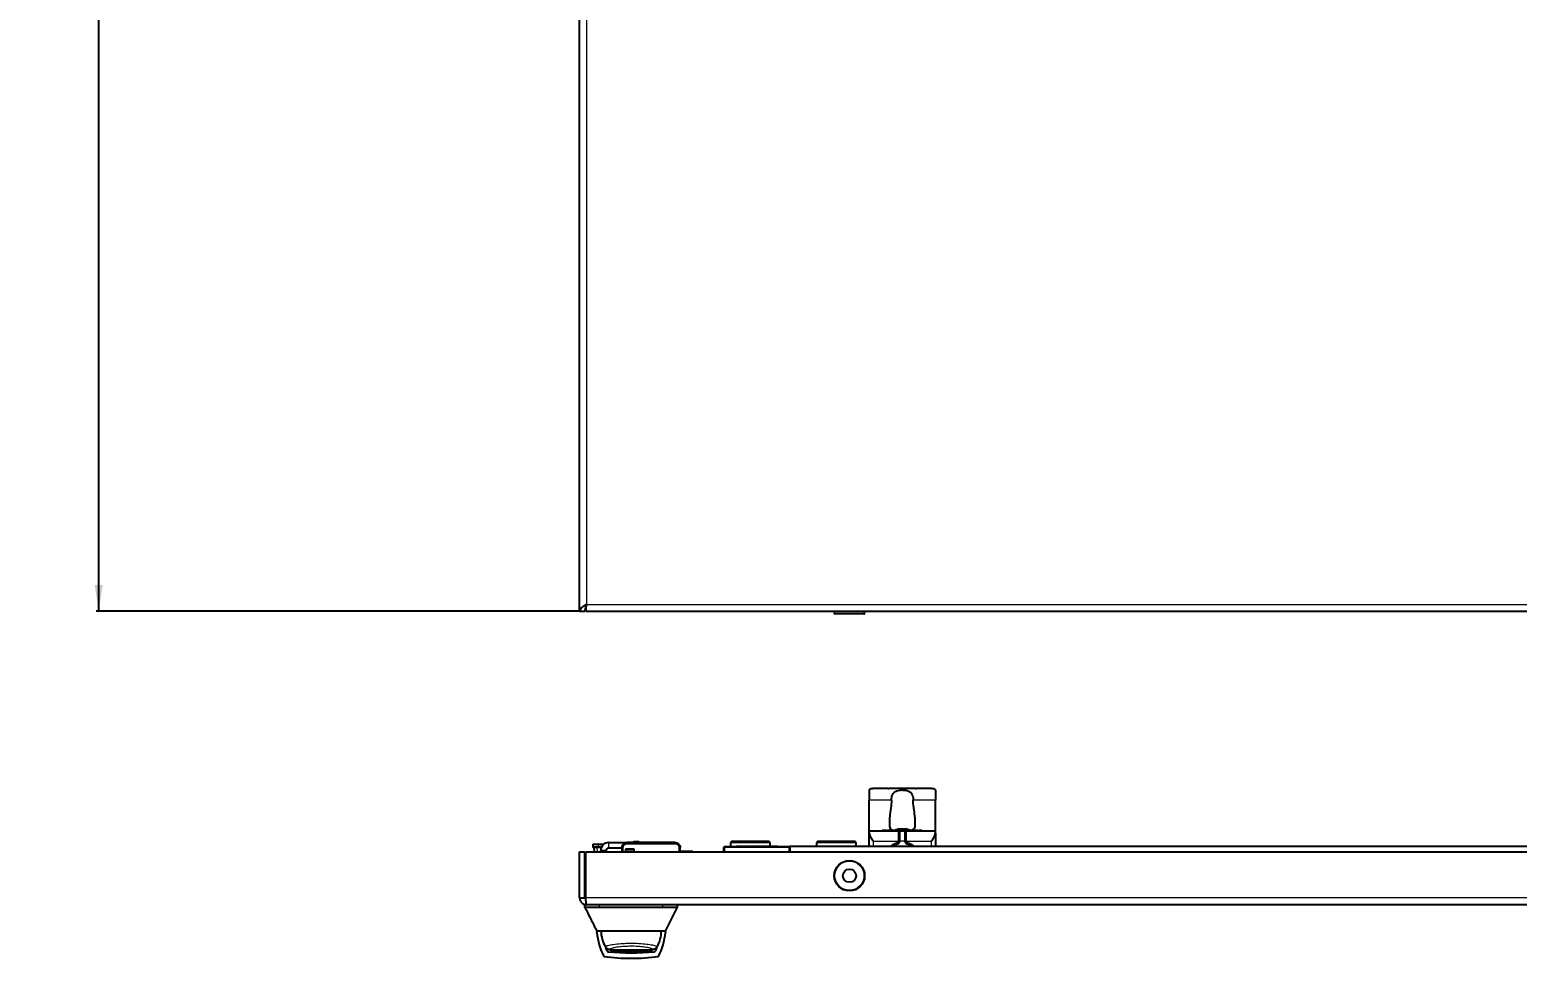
# Model space of a CAD drawing. Header units: millimetres. Extents: x -587 to 1614, y -262 to 1017.
# Drawn here: x -587 to -25, y -262 to 89 of the extents above; entities that cross this region are included whole.
import ezdxf

# ---------------------------------------------------------------- set-up
doc = ezdxf.new("R2010")
doc.units = ezdxf.units.MM
doc.layers.add('FORMAT', color=7, linetype='Continuous')
doc.styles.add('SLDTEXTSTYLE0', font='TXT', dxfattribs={"width": 0.75})
doc.dimstyles.new('SLDDIMSTYLE0', dxfattribs={"dimtxt": 20, "dimasz": 10, "dimexe": 0, "dimexo": 0.0625, "dimgap": 5, "dimtad": 2, "dimdec": 1, "dimrnd": 1e-09, "dimzin": 12, "dimdsep": 46, "dimtxsty": 'SLDTEXTSTYLE0', "dimsah": 1, "dimcen": 0.09, "dimadec": 0, "dimazin": 3, "dimtfac": 1, "dimtofl": 0, "dimtmove": 0, "dimatfit": 3, "dimfxl": 0, "dimfrac": 2, "dimtolj": 1, "dimtzin": 12, "dimarcsym": 0})

# ---------------------------------------------------------------- blocks, each defined once
blk = doc.blocks.new('_D_1')
at = {"layer": 'FORMAT'}
for p, q in [((-379.35, 824.14), (-562.14, 824.14)), ((-561.14, -130.86), (-561.14, 824.14)), ((-379.35, -130.86), (-562.14, -130.86))]:
    blk.add_line(p, q, dxfattribs=at)
for points in [[(-561.14, 824.14), (-562.68, 814.14), (-559.61, 814.14)], [(-561.14, -130.86), (-559.61, -120.86), (-562.68, -120.86)]]:
    blk.add_solid(points, dxfattribs=at)
at = {"layer": 'FORMAT', "insert": (-586.93, 324.47), "char_height": 20, "attachment_point": 1, "rotation": 90, "style": 'SLDTEXTSTYLE0'}
blk.add_mtext('955', dxfattribs=at)

msp = doc.modelspace()

# ---------------------------------------------------------------- linework, layer by layer
at = {"color": 7, "linetype": 'Continuous', "lineweight": 25}
for p, q in [((-379.34, -130.86), (-379.34, 824.14)), ((-377.04, -130.86), (-377.04, -128.86)), ((-379.34, -130.86), (-377.34, -130.86)), ((-377.04, -130.86), (412.36, -130.86)), ((-283.09, -130.86), (-283.09, -131.61)), ((-274.33, -131.86), (-282.84, -131.86)), ((-271.84, -131.86), (-274.33, -131.86)), ((-271.59, -131.61), (-271.59, -130.86)), ((-269.84, -198.47), (-269.84, -202.3)), ((-269.84, -213.8), (-269.84, -202.3)), ((-262.82, -197.9), (-268.34, -197.9)), ((-261.93, -197.85), (-262.45, -197.86)), ((-252.74, -197.8), (-261.93, -197.8)), ((-252.22, -197.86), (-252.74, -197.85)), ((-246.34, -197.9), (-251.86, -197.9)), ((-244.84, -198.47), (-244.84, -202.3)), ((-244.84, -213.8), (-244.84, -202.3)), ((-262.19, -209.59), (-262.19, -212.17)), ((-258.41, -213.48), (-258.43, -213.24)), ((-258.36, -213.48), (-258.4, -213.17)), ((-258.38, -213.33), (-258.38, -213.24)), ((-257.56, -213.21), (-257.56, -213.17)), ((-256.29, -213.25), (-256.28, -213.17)), ((-255.92, -213.37), (-255.92, -213.24)), ((-252.49, -212.17), (-252.49, -209.59)), ((-374.34, -218.9), (-372.34, -218.9)), ((-374.34, -218.9), (-374.34, -219.8)), ((-372.34, -218.9), (-370.14, -218.9)), ((-368.34, -218.3), (-361.84, -218.3)), ((-343.34, -218.2), (-361.34, -218.2)), ((-321.84, -217.8), (-322.34, -218.3)), ((-322.34, -218.3), (-322.34, -219.8)), ((-307.34, -218.3), (-322.34, -218.3)), ((-321.84, -217.8), (-307.84, -217.8)), ((-307.34, -218.3), (-307.84, -217.8)), ((-307.34, -219.6), (-307.34, -218.3)), ((-289.34, -217.8), (-289.84, -218.3)), ((-289.84, -218.3), (-289.84, -219.8)), ((-274.84, -218.3), (-289.84, -218.3)), ((-289.34, -217.8), (-275.34, -217.8)), ((-274.84, -218.3), (-275.34, -217.8)), ((-274.84, -219.8), (-274.84, -218.3)), ((-269.84, -214.68), (-269.84, -213.8)), ((-269.84, -213.8), (-256.34, -213.8)), ((-269.84, -219.8), (-269.84, -214.68)), ((-264.96, -213.7), (-264.96, -213.8)), ((-264.82, -213.7), (-264.82, -213.8)), ((-264.7, -213.7), (-264.7, -213.8)), ((-263.89, -213.7), (-264.7, -213.7)), ((-263.89, -213.7), (-263.89, -213.8)), ((-263.74, -213.7), (-263.74, -213.8)), ((-263.62, -213.7), (-263.62, -213.8)), ((-263.28, -213.7), (-263.28, -213.8)), ((-263.1, -213.7), (-263.1, -213.8)), ((-262.56, -213.7), (-262.56, -213.8)), ((-262.09, -213.7), (-262.09, -213.8)), ((-261.92, -213.7), (-261.92, -213.8)), ((-261.46, -213.7), (-261.46, -213.8)), ((-261.32, -213.7), (-261.32, -213.8)), ((-261.2, -213.7), (-261.2, -213.8)), ((-260.88, -213.7), (-260.88, -213.8)), ((-259.61, -213.7), (-260.72, -213.7)), ((-259.61, -213.7), (-259.61, -213.8)), ((-259.47, -213.7), (-259.47, -213.8)), ((-259.28, -213.7), (-259.28, -213.8)), ((-259.27, -213.7), (-259.27, -213.8)), ((-258.67, -213.7), (-259.27, -213.7)), ((-258.67, -213.7), (-258.67, -213.8)), ((-257.78, -213.7), (-258.35, -213.7)), ((-258.34, -217.8), (-258.34, -213.8)), ((-258.34, -213.8), (-256.34, -213.8)), ((-258.34, -217.8), (-258.34, -217.83)), ((-257.78, -213.7), (-257.78, -213.8)), ((-257.77, -213.7), (-257.77, -213.8)), ((-257.77, -213.7), (-257.59, -213.7)), ((-257.59, -213.7), (-257.59, -213.7)), ((-257.59, -213.7), (-257.59, -213.8)), ((-257.57, -213.7), (-257.57, -213.8)), ((-257.42, -213.7), (-257.42, -213.8)), ((-256.62, -213.7), (-257.42, -213.7)), ((-256.62, -213.7), (-256.62, -213.8)), ((-256.48, -213.7), (-256.48, -213.8)), ((-256.36, -213.73), (-256.07, -213.73)), ((-256.35, -213.7), (-256.35, -213.8)), ((-256.34, -213.8), (-256.34, -217.8)), ((-256.34, -217.83), (-256.34, -217.8)), ((-255.92, -213.7), (-255.92, -213.8)), ((-255.84, -213.8), (-244.84, -213.8)), ((-255.8, -213.7), (-255.8, -213.8)), ((-255.43, -213.7), (-255.43, -213.8)), ((-255.18, -213.7), (-255.18, -213.8)), ((-255.06, -213.7), (-255.06, -213.8)), ((-254.92, -213.7), (-254.92, -213.8)), ((-254.8, -213.7), (-254.8, -213.8)), ((-254.37, -213.7), (-254.37, -213.8)), ((-254.34, -213.7), (-254.37, -213.7)), ((-254.33, -213.7), (-254.33, -213.8)), ((-254.3, -213.7), (-254.3, -213.8)), ((-254.13, -213.7), (-254.13, -213.8)), ((-253.78, -213.7), (-253.78, -213.8)), ((-253.29, -213.7), (-253.29, -213.8)), ((-253.09, -213.7), (-253.09, -213.8)), ((-252.75, -213.7), (-252.75, -213.8)), ((-252.6, -213.7), (-252.6, -213.8)), ((-251.54, -213.7), (-252.6, -213.7)), ((-251.54, -213.7), (-251.54, -213.8)), ((-251.22, -213.7), (-251.22, -213.8)), ((-251.06, -213.7), (-251.06, -213.8)), ((-250.69, -213.7), (-250.69, -213.8)), ((-249.93, -213.7), (-250.69, -213.7)), ((-249.93, -213.7), (-249.93, -213.8)), ((-244.84, -214.68), (-244.84, -213.8)), ((-244.84, -214.68), (-244.84, -219.8)), ((-379.34, -239.2), (-379.34, -221.8)), ((-379.34, -221.8), (-377.34, -221.8)), ((-377.34, -239.2), (-377.34, -221.8)), ((-377.04, -221.8), (412.36, -221.8)), ((-377.04, -239.2), (-377.04, -221.8)), ((-372.34, -220.2), (-373.94, -220.2)), ((-373.74, -221.8), (-373.84, -220.2)), ((-371.13, -220.2), (-372.34, -220.2)), ((-371.34, -221.8), (-371.34, -221.3)), ((-369.34, -221.8), (-369.34, -221.3)), ((-368.34, -220.3), (-363.34, -220.3)), ((-363.34, -220.2), (-363.34, -221.7)), ((-358.74, -220.75), (-361.94, -220.75)), ((-361.94, -220.75), (-361.94, -221.7)), ((-361.94, -221.5), (-358.74, -221.5)), ((-358.74, -221.7), (-358.74, -220.75)), ((-341.34, -221.8), (-341.34, -220.2)), ((-336.94, -221.6), (-341.34, -221.6)), ((-324.84, -221.8), (-324.84, -220.1)), ((-324.54, -219.8), (-300.14, -219.8)), ((-319.98, -219.6), (-319.98, -219.8)), ((-316.17, -219.6), (-316.17, -219.8)), ((-316.17, -219.6), (-315.37, -219.6)), ((-315.37, -219.6), (-315.37, -219.8)), ((-315.37, -219.6), (-313.49, -219.6)), ((-314.04, -219.6), (-314.04, -219.57)), ((-313.49, -219.6), (-313.49, -219.8)), ((-313.49, -219.6), (-312.45, -219.6)), ((-312.45, -219.6), (-312.45, -219.8)), ((-312.45, -219.6), (-311.04, -219.6)), ((-310.88, -219.57), (-310.88, -219.8)), ((-310.79, -219.6), (-310.79, -219.8)), ((-310.79, -219.6), (-309.44, -219.6)), ((-309.44, -219.6), (-309.44, -219.8)), ((-309.44, -219.6), (-307.44, -219.6)), ((-307.44, -219.6), (-307.44, -219.8)), ((-307.44, -219.6), (-304.48, -219.6)), ((-304.48, -219.6), (-304.48, -219.8)), ((335.16, -219.8), (-299.84, -219.8)), ((-299.84, -219.8), (-299.84, -220.1)), ((-299.84, -220.1), (-299.84, -220.75)), ((-299.84, -220.75), (-299.84, -221.8)), ((-379.34, -239.2), (-377.34, -239.2)), ((-377.34, -242.8), (-377.34, -241.8)), ((-376.74, -241.8), (-377.34, -241.8)), ((412.06, -241.8), (-376.74, -241.8)), ((-342.34, -242.8), (-342.34, -241.8)), ((-347.84, -242.8), (-371.84, -242.8)), ((-346.84, -251.8), (-342.31, -242.75)), ((-370.43, -251.8), (-372.84, -251.8)), ((-372.8, -251.8), (-372.8, -252.01)), ((-349.24, -251.8), (-370.43, -251.8)), ((-346.84, -251.8), (-349.24, -251.8)), ((-346.88, -252.01), (-346.88, -251.8)), ((-365.67, -258.78), (-365.52, -258.79)), ((-365.67, -258.79), (-354.07, -258.79))]:
    msp.add_line(p, q, dxfattribs=at)
at = {"color": 8, "linetype": 'Continuous', "lineweight": 18}
for p, q in [((-376.74, 269.17), (-376.74, -128.26)), ((-376.74, -128.26), (412.06, -128.26)), ((-283.09, -131.61), (-274.19, -131.61)), ((-274.19, -131.61), (-271.59, -131.61)), ((-261.43, -202.3), (-269.84, -202.3)), ((-244.84, -202.3), (-253.24, -202.3)), ((-372.34, -218.9), (-372.34, -219.8)), ((-368.34, -220.3), (-368.34, -218.3)), ((-361.34, -218.7), (-343.34, -218.7)), ((-268.34, -217.8), (-268.34, -219.8)), ((-268.34, -217.8), (-258.84, -217.8)), ((-260.72, -213.7), (-260.72, -213.8)), ((-259.2, -218.31), (-259.06, -218.79)), ((-258.84, -217.8), (-258.84, -213.8)), ((-258.84, -217.83), (-258.84, -217.8)), ((-258.84, -217.8), (-258.34, -217.8)), ((-258.84, -217.83), (-258.34, -217.83)), ((-256.34, -217.8), (-258.34, -217.8)), ((-256.34, -217.8), (-255.84, -217.8)), ((-256.34, -217.83), (-255.84, -217.83)), ((-255.84, -213.8), (-255.84, -217.8)), ((-255.84, -217.8), (-255.84, -217.83)), ((-255.84, -217.8), (-246.34, -217.8)), ((-255.61, -218.79), (-255.48, -218.31)), ((-246.34, -219.8), (-246.34, -217.8)), ((-374.34, -219.8), (-372.34, -219.8)), ((-372.84, -220.2), (-372.74, -221.8)), ((-372.34, -220.2), (-372.34, -219.8)), ((-372.34, -219.8), (-370.94, -219.8)), ((-369.34, -221.3), (-371.34, -221.3)), ((-362.84, -221.8), (-362.84, -220.2)), ((-341.84, -220.2), (-341.84, -221.8)), ((-336.94, -221.8), (-336.94, -221.6)), ((-324.54, -220.1), (-324.84, -220.1)), ((-324.54, -219.8), (-324.54, -220.1)), ((-324.54, -220.1), (-324.54, -221.8)), ((-300.14, -220.1), (-324.54, -220.1)), ((-318.74, -219.6), (-318.74, -219.8)), ((-300.14, -219.8), (-300.14, -220.1)), ((-299.84, -220.1), (-300.14, -220.1)), ((-300.14, -221.8), (-300.14, -220.1)), ((412.36, -239.2), (-377.04, -239.2)), ((-371.84, -242.8), (-371.84, -241.8)), ((-347.84, -242.8), (-347.84, -241.8))]:
    msp.add_line(p, q, dxfattribs=at)
at = {"color": 7, "linetype": 'Continuous', "lineweight": 25, "flags": 128}
for points in [[(-368.95, -259.23), (-369.31, -258.34), (-369.42, -258.06)], [(-350.14, -257.74), (-350.36, -258.34), (-350.72, -259.23)]]:
    msp.add_lwpolyline(points, dxfattribs=at)
at = {"color": 7, "linetype": 'Continuous', "lineweight": 25}
for radius in [5.75, 2.5]:
    msp.add_circle((-277.34, -230.8), radius, dxfattribs=at)
at = {"color": 8, "linetype": 'Continuous', "lineweight": 18}
msp.add_circle((-277.34, -230.8), 5.5, dxfattribs=at)
at = {"color": 7, "linetype": 'Continuous', "lineweight": 25}
for centre, radius, start, end in [((-282.84, -131.61), 0.25, 180, 270), ((-271.84, -131.61), 0.25, 270, 0), ((-257.34, -221.1), 8, 98.4177, 108.4444), ((-257.31, -217.44), 4.34, 104.9946, 114.6637), ((-258.65, -219.01), 5.54, 85.1407, 94.8593), ((-258.3, -213.27), 0.133, 135.21, 169.838), ((-257.28, -221.2), 8.03, 91.9998, 97.8361), ((-256.93, -214.85), 1.85, 119.6719, 132.7372), ((-256.86, -219.67), 6.5, 92.2465, 98.7173), ((-257.81, -219.62), 6.45, 85.7754, 87.764), ((-257.39, -221.2), 8.03, 82.1639, 88.0002), ((-257.49, -217.52), 4.43, 65.1575, 74.4573), ((-256.41, -214.81), 1.64, 72.5824, 85.536), ((-257.34, -221.1), 8, 70.1778, 81.5823), ((-257.33, -220.14), 7.03, 70.8069, 78.4341), ((-255.32, -215.83), 2.36, 82.549, 97.451), ((-368.34, -221.3), 3, 90, 180), ((-257.34, -224.8), 6.25, 106.0134, 126.8699), ((-259.34, -217.83), 1, 286.0134, 0), ((-255.34, -217.83), 1, 180, 253.9866), ((-257.34, -224.8), 6.25, 53.1301, 73.9866), ((-373.94, -219.8), 0.4, 180, 270), ((-368.34, -221.3), 1, 90, 180), ((-336.94, -222.2), 0.6, 41.8103, 90), ((-324.54, -220.1), 0.3, 90, 180), ((-300.14, -220.1), 0.3, 0, 90), ((-380.78, -252.01), 7.98, 358.267, 359.9999), ((-345.95, -249.44), 27, 185.961, 206.1695), ((-359.84, -251.8), 11.4, 180, 210.8742), ((-359.84, -251.8), 11.4, 329.0561, 0), ((-373.73, -249.44), 27, 333.8305, 354.0392), ((-338.9, -252.01), 7.98, 180, 181.7325), ((-359.84, -180.01), 82, 262.7534, 277.2466), ((-368.49, -259.04), 0.5, 203.0437, 263.7491), ((-359.84, -180.01), 80, 263.7491, 276.2509), ((-351.18, -259.04), 0.5, 276.2509, 336.9563)]:
    msp.add_arc(centre, radius, start, end, dxfattribs=at)
at = {"color": 8, "linetype": 'Continuous', "lineweight": 18}
for centre, radius, start, end in [((-257.34, -224.8), 6.75, 106.0134, 132.2054), ((-259.34, -217.83), 0.5, 286.0134, 0), ((-255.34, -217.83), 0.5, 180, 253.9866), ((-257.34, -224.8), 6.75, 47.7946, 73.9866)]:
    msp.add_arc(centre, radius, start, end, dxfattribs=at)
at = {"color": 7, "linetype": 'Continuous', "lineweight": 25}
for points, knots in [([(-376.74, -128.26), (-377.08, -128.48), (-377.42, -128.69), (-378.05, -129.13), (-378.34, -129.34), (-378.82, -129.78), (-379.01, -129.99), (-379.27, -130.43), (-379.34, -130.64), (-379.34, -130.86)], [0, 0, 0, 0, 0.25, 0.25, 0.5, 0.5, 0.75, 0.75, 1, 1, 1, 1]), ([(-376.74, -128.26), (-376.89, -128.69), (-377.05, -129.13), (-377.27, -129.99), (-377.34, -130.43), (-377.34, -130.86)], [0, 0, 0, 0, 0.5, 0.5, 1, 1, 1, 1]), ([(-377.04, -130.86), (-377.01, -130.86), (-376.99, -130.79), (-376.94, -130.53), (-376.91, -130.34), (-376.86, -129.86), (-376.84, -129.57), (-376.79, -128.94), (-376.76, -128.6), (-376.74, -128.26)], [0, 0, 0, 0, 0.25, 0.25, 0.5, 0.5, 0.75, 0.75, 1, 1, 1, 1]), ([(-377.04, -128.86), (-376.99, -128.86), (-376.94, -128.8), (-376.84, -128.57), (-376.79, -128.42), (-376.74, -128.26)], [0, 0, 0, 0, 0.5, 0.5, 1, 1, 1, 1]), ([(-268.34, -197.9), (-268.5, -197.91), (-268.84, -197.91), (-269.29, -197.98), (-269.63, -198.1), (-269.81, -198.27), (-269.83, -198.41), (-269.84, -198.47)], [0, 0, 0, 0, 0.2129, 0.425707, 0.640613, 0.853382, 1, 1, 1, 1]), ([(-262.82, -197.9), (-262.72, -197.89), (-262.59, -197.88), (-262.48, -197.86), (-262.45, -197.86)], [0, 0, 0, 0, 0.789403, 1, 1, 1, 1]), ([(-261.43, -202.3), (-261.48, -203.3), (-261.59, -205.44), (-262.11, -207.88), (-262.17, -209.19), (-262.19, -209.59)], [0, 0, 0, 0, 0.378823, 0.812228, 1, 1, 1, 1]), ([(-261.43, -202.3), (-261.41, -201.89), (-261.37, -201.06), (-261.01, -199.96), (-260.36, -199.16), (-259.43, -198.67), (-258.28, -198.42), (-256.95, -198.38), (-255.6, -198.55), (-254.48, -199.02), (-253.75, -199.82), (-253.36, -200.85), (-253.25, -201.71), (-253.25, -202.2), (-253.24, -202.3)], [0, 0, 0, 0, 0.0885051, 0.1771377, 0.2628581, 0.3446937, 0.4304853, 0.5251934, 0.6256454, 0.7239113, 0.8124944, 0.894483, 0.9789968, 1, 1, 1, 1]), ([(-252.49, -209.59), (-252.57, -208.68), (-252.74, -206.82), (-253.21, -204.22), (-253.24, -202.69), (-253.24, -202.3)], [0, 0, 0, 0, 0.417668, 0.852903, 1, 1, 1, 1]), ([(-252.22, -197.86), (-252.2, -197.86), (-252.09, -197.88), (-251.96, -197.89), (-251.86, -197.9)], [0, 0, 0, 0, 0.161974, 1, 1, 1, 1]), ([(-244.84, -198.47), (-244.85, -198.39), (-244.88, -198.22), (-245.12, -198.06), (-245.48, -197.96), (-245.91, -197.91), (-246.21, -197.91), (-246.34, -197.9)], [0, 0, 0, 0, 0.205683, 0.411346, 0.618649, 0.832339, 1, 1, 1, 1]), ([(-262.19, -212.17), (-262.14, -212.44), (-262.06, -212.99), (-261.27, -213.44), (-260.28, -213.65), (-259.5, -213.68), (-259.22, -213.7)], [0, 0, 0, 0, 0.289157, 0.579411, 0.847533, 1, 1, 1, 1]), ([(-255.35, -213.7), (-254.9, -213.67), (-253.99, -213.6), (-253.05, -213.29), (-252.55, -212.8), (-252.51, -212.36), (-252.49, -212.17)], [0, 0, 0, 0, 0.258101, 0.532051, 0.800559, 1, 1, 1, 1]), ([(-358.96, -217.9), (-358.96, -217.9), (-358.96, -217.9), (-358.89, -217.9), (-358.75, -217.9), (-358.43, -217.9), (-358.1, -217.9), (-357.89, -217.9)], [0, 0, 0, 0, 0.1246927, 0.1871822, 0.2497734, 0.5000394, 1, 1, 1, 1]), ([(-357.89, -217.9), (-357.74, -217.9), (-357.52, -217.9), (-357.24, -217.9), (-357.05, -217.9), (-356.91, -217.9), (-356.8, -217.9), (-356.79, -217.9), (-356.78, -217.9)], [0, 0, 0, 0, 0.250089, 0.382495, 0.500259, 0.622163, 0.750133, 1, 1, 1, 1]), ([(-269.84, -214.68), (-269.81, -214.85), (-269.76, -215.27), (-269.29, -216.22), (-268.76, -217.11), (-268.41, -217.68), (-268.34, -217.8), (-268.34, -217.8)], [0, 0, 0, 0, 0.19414, 0.485275, 0.898779, 0.996769, 1, 1, 1, 1]), ([(-264.82, -213.7), (-264.84, -213.7), (-264.88, -213.7), (-264.93, -213.7), (-264.96, -213.7), (-264.96, -213.7), (-264.96, -213.7)], [0, 0, 0, 0, 0.280836, 0.55925, 0.779182, 1, 1, 1, 1]), ([(-264.7, -213.7), (-264.7, -213.7), (-264.7, -213.7), (-264.73, -213.7), (-264.77, -213.7), (-264.8, -213.7), (-264.82, -213.7)], [0, 0, 0, 0, 0.2808879, 0.5594825, 0.7792702, 1, 1, 1, 1]), ([(-263.74, -213.7), (-263.75, -213.7), (-263.79, -213.7), (-263.84, -213.7), (-263.87, -213.7), (-263.89, -213.7)], [0, 0, 0, 0, 0.280638, 0.560877, 1, 1, 1, 1]), ([(-263.62, -213.7), (-263.62, -213.7), (-263.62, -213.7), (-263.65, -213.7), (-263.69, -213.7), (-263.72, -213.7), (-263.74, -213.7)], [0, 0, 0, 0, 0.280941, 0.5591137, 0.7790892, 1, 1, 1, 1]), ([(-263.1, -213.7), (-263.16, -213.7), (-263.27, -213.7), (-263.28, -213.7), (-263.28, -213.7)], [0, 0, 0, 0, 0.559312, 1, 1, 1, 1]), ([(-262.56, -213.7), (-262.62, -213.7), (-262.74, -213.7), (-262.94, -213.7), (-263.04, -213.7), (-263.1, -213.7)], [0, 0, 0, 0, 0.280496, 0.560765, 1, 1, 1, 1]), ([(-262.09, -213.7), (-262.15, -213.7), (-262.28, -213.7), (-262.48, -213.7), (-262.56, -213.7)], [0, 0, 0, 0, 0.560137, 1, 1, 1, 1]), ([(-261.92, -213.7), (-261.92, -213.7), (-261.94, -213.7), (-262.04, -213.7), (-262.09, -213.7)], [0, 0, 0, 0, 0.559914, 1, 1, 1, 1]), ([(-261.32, -213.7), (-261.34, -213.7), (-261.38, -213.7), (-261.43, -213.7), (-261.46, -213.7), (-261.46, -213.7), (-261.46, -213.7)], [0, 0, 0, 0, 0.280765, 0.559178, 0.779175, 1, 1, 1, 1]), ([(-261.2, -213.7), (-261.2, -213.7), (-261.2, -213.7), (-261.23, -213.7), (-261.27, -213.7), (-261.3, -213.7), (-261.32, -213.7)], [0, 0, 0, 0, 0.280828, 0.5594169, 0.7793931, 1, 1, 1, 1]), ([(-260.72, -213.7), (-260.75, -213.7), (-260.79, -213.7), (-260.85, -213.7), (-260.88, -213.7), (-260.88, -213.7), (-260.88, -213.7)], [0, 0, 0, 0, 0.280951, 0.559967, 0.779431, 1, 1, 1, 1]), ([(-259.47, -213.7), (-259.47, -213.7), (-259.47, -213.7), (-259.51, -213.7), (-259.56, -213.7), (-259.59, -213.7), (-259.61, -213.7)], [0, 0, 0, 0, 0.280713, 0.558701, 0.779045, 1, 1, 1, 1]), ([(-259.27, -213.7), (-259.27, -213.7), (-259.28, -213.7), (-259.28, -213.7), (-259.28, -213.7)], [0, 0, 0, 0, 0.560081, 1, 1, 1, 1]), ([(-258.84, -213.8), (-258.84, -213.8), (-258.83, -213.8), (-258.83, -213.8), (-258.81, -213.8), (-258.78, -213.8), (-258.66, -213.8), (-258.44, -213.8), (-258.37, -213.8), (-258.34, -213.8)], [0, 0, 0, 0, 0.00167, 0.003889, 0.009531, 0.034361, 0.132751, 0.526214, 1, 1, 1, 1]), ([(-258.5, -213.7), (-258.52, -213.7), (-258.57, -213.7), (-258.64, -213.7), (-258.66, -213.7), (-258.67, -213.7)], [0, 0, 0, 0, 0.281226, 0.561522, 1, 1, 1, 1]), ([(-257.77, -213.7), (-257.77, -213.7), (-257.77, -213.7), (-257.78, -213.7), (-257.78, -213.7)], [0, 0, 0, 0, 0.559504, 1, 1, 1, 1]), ([(-257.42, -213.7), (-257.44, -213.7), (-257.48, -213.7), (-257.54, -213.7), (-257.57, -213.7), (-257.57, -213.7), (-257.57, -213.7)], [0, 0, 0, 0, 0.280855, 0.559718, 0.779518, 1, 1, 1, 1]), ([(-256.48, -213.7), (-256.5, -213.7), (-256.54, -213.7), (-256.59, -213.7), (-256.62, -213.7), (-256.62, -213.7), (-256.62, -213.7)], [0, 0, 0, 0, 0.2808126, 0.5590988, 0.7791702, 1, 1, 1, 1]), ([(-256.35, -213.7), (-256.36, -213.7), (-256.36, -213.7), (-256.38, -213.7), (-256.43, -213.7), (-256.46, -213.7), (-256.48, -213.7)], [0, 0, 0, 0, 0.280912, 0.559405, 0.779108, 1, 1, 1, 1]), ([(-256.34, -213.8), (-256.3, -213.8), (-256.22, -213.8), (-255.96, -213.8), (-255.84, -213.8), (-255.84, -213.8)], [0, 0, 0, 0, 0.475461, 0.994056, 1, 1, 1, 1]), ([(-255.92, -213.7), (-255.95, -213.7), (-255.99, -213.7), (-256.04, -213.7), (-256.06, -213.7), (-256.07, -213.7), (-256.07, -213.7)], [0, 0, 0, 0, 0.280888, 0.559023, 0.779155, 1, 1, 1, 1]), ([(-255.8, -213.7), (-255.8, -213.7), (-255.81, -213.7), (-255.83, -213.7), (-255.88, -213.7), (-255.91, -213.7), (-255.92, -213.7)], [0, 0, 0, 0, 0.2809002, 0.5594983, 0.7791483, 1, 1, 1, 1]), ([(-255.43, -213.7), (-255.49, -213.7), (-255.6, -213.7), (-255.73, -213.7), (-255.8, -213.7), (-255.8, -213.7), (-255.8, -213.7)], [0, 0, 0, 0, 0.280935, 0.559487, 0.779245, 1, 1, 1, 1]), ([(-255.18, -213.7), (-255.22, -213.7), (-255.3, -213.7), (-255.39, -213.7), (-255.43, -213.7)], [0, 0, 0, 0, 0.559441, 1, 1, 1, 1]), ([(-255.06, -213.7), (-255.06, -213.7), (-255.07, -213.7), (-255.15, -213.7), (-255.18, -213.7)], [0, 0, 0, 0, 0.560313, 1, 1, 1, 1]), ([(-254.92, -213.7), (-254.94, -213.7), (-254.98, -213.7), (-255.03, -213.7), (-255.06, -213.7), (-255.06, -213.7), (-255.06, -213.7)], [0, 0, 0, 0, 0.2809103, 0.559174, 0.7791663, 1, 1, 1, 1]), ([(-254.8, -213.7), (-254.8, -213.7), (-254.8, -213.7), (-254.83, -213.7), (-254.87, -213.7), (-254.9, -213.7), (-254.92, -213.7)], [0, 0, 0, 0, 0.280849, 0.55949, 0.779158, 1, 1, 1, 1]), ([(-254.3, -213.7), (-254.31, -213.7), (-254.32, -213.7), (-254.33, -213.7), (-254.33, -213.7)], [0, 0, 0, 0, 0.560691, 1, 1, 1, 1]), ([(-254.13, -213.7), (-254.17, -213.7), (-254.23, -213.7), (-254.28, -213.7), (-254.3, -213.7)], [0, 0, 0, 0, 0.559542, 1, 1, 1, 1]), ([(-253.78, -213.7), (-253.85, -213.7), (-253.98, -213.7), (-254.08, -213.7), (-254.13, -213.7)], [0, 0, 0, 0, 0.560514, 1, 1, 1, 1]), ([(-253.29, -213.7), (-253.37, -213.7), (-253.5, -213.7), (-253.7, -213.7), (-253.78, -213.7)], [0, 0, 0, 0, 0.559217, 1, 1, 1, 1]), ([(-253.09, -213.7), (-253.1, -213.7), (-253.11, -213.7), (-253.24, -213.7), (-253.29, -213.7)], [0, 0, 0, 0, 0.56034, 1, 1, 1, 1]), ([(-252.6, -213.7), (-252.62, -213.7), (-252.66, -213.7), (-252.72, -213.7), (-252.75, -213.7), (-252.75, -213.7), (-252.75, -213.7)], [0, 0, 0, 0, 0.280872, 0.559701, 0.779382, 1, 1, 1, 1]), ([(-251.06, -213.7), (-251.11, -213.7), (-251.21, -213.7), (-251.22, -213.7), (-251.22, -213.7)], [0, 0, 0, 0, 0.558947, 1, 1, 1, 1]), ([(-250.69, -213.7), (-250.76, -213.7), (-250.9, -213.7), (-251.01, -213.7), (-251.06, -213.7)], [0, 0, 0, 0, 0.5597473, 1, 1, 1, 1]), ([(-246.34, -217.8), (-246.34, -217.8), (-246.27, -217.68), (-245.92, -217.11), (-245.39, -216.22), (-244.92, -215.27), (-244.86, -214.85), (-244.84, -214.68)], [0, 0, 0, 0, 0.003231, 0.101221, 0.514725, 0.80586, 1, 1, 1, 1]), ([(-319.98, -219.6), (-319.8, -219.6), (-319.46, -219.6), (-318.97, -219.6), (-318.74, -219.6)], [0, 0, 0, 0, 0.5368, 1, 1, 1, 1]), ([(-318.74, -219.6), (-318.37, -219.6), (-317.67, -219.6), (-316.82, -219.6), (-316.37, -219.6), (-316.34, -219.6)], [0, 0, 0, 0, 0.522437, 0.975649, 1, 1, 1, 1]), ([(-379.34, -239.2), (-379.34, -239.37), (-379.32, -239.54), (-379.25, -239.88), (-379.2, -240.04), (-379.07, -240.36), (-378.99, -240.5), (-378.8, -240.79), (-378.69, -240.92), (-378.45, -241.16), (-378.32, -241.27), (-378.04, -241.46), (-377.89, -241.54), (-377.41, -241.73), (-377.08, -241.8), (-376.74, -241.8)], [0, 0, 0, 0, 0.125, 0.125, 0.25, 0.25, 0.375, 0.375, 0.5, 0.5, 0.625, 0.625, 0.75, 0.75, 1, 1, 1, 1]), ([(-377.34, -239.2), (-377.34, -239.36), (-377.27, -239.51), (-377.05, -239.74), (-376.9, -239.8), (-376.74, -239.8)], [0, 0, 0, 0, 0.5, 0.5, 1, 1, 1, 1]), ([(-376.74, -241.8), (-376.76, -241.8), (-376.79, -241.73), (-376.84, -241.47), (-376.86, -241.28), (-376.91, -240.8), (-376.94, -240.51), (-376.99, -239.88), (-377.01, -239.54), (-377.04, -239.2)], [0, 0, 0, 0, 0.25, 0.25, 0.5, 0.5, 0.75, 0.75, 1, 1, 1, 1]), ([(-377.36, -242.75), (-376.98, -243.51), (-376.17, -245.13), (-375.05, -247.37), (-373.91, -249.65), (-373.21, -251.06), (-372.84, -251.8)], [0, 0, 0, 0, 0.2163272, 0.4539552, 0.7147448, 1, 1, 1, 1]), ([(-371.84, -242.8), (-372.46, -242.8), (-373.69, -242.8), (-375.34, -242.8), (-376.58, -242.8), (-377.24, -242.8), (-377.31, -242.8), (-377.34, -242.8)], [0, 0, 0, 0, 0.214694, 0.429388, 0.644082, 0.858775, 1, 1, 1, 1]), ([(-342.34, -242.8), (-342.4, -242.8), (-342.52, -242.8), (-343.47, -242.8), (-344.86, -242.8), (-346.41, -242.8), (-347.43, -242.8), (-347.84, -242.8)], [0, 0, 0, 0, 0.21469, 0.42938, 0.644073, 0.858767, 1, 1, 1, 1]), ([(-369.6, -257.68), (-369.48, -257.83), (-369.25, -258.14), (-368.81, -258.43), (-368.4, -258.59), (-368.01, -258.68), (-367.5, -258.75), (-366.74, -258.78), (-366.03, -258.79), (-365.57, -258.79), (-365.52, -258.79)], [0, 0, 0, 0, 0.086907, 0.170444, 0.253995, 0.352832, 0.493755, 0.750586, 0.975401, 1, 1, 1, 1]), ([(-355.24, -258.78), (-355.04, -258.78), (-354.38, -258.79), (-353.46, -258.79), (-352.48, -258.77), (-351.85, -258.71), (-351.3, -258.6), (-350.83, -258.41), (-350.36, -258.1), (-350.17, -257.78), (-350.08, -257.64)], [0, 0, 0, 0, 0.083733, 0.271555, 0.468927, 0.681743, 0.781788, 0.862953, 0.941144, 1, 1, 1, 1]), ([(-367.59, -259.02), (-367.5, -258.99), (-367.33, -258.93), (-366.01, -258.95), (-364.05, -259), (-361.6, -259.05), (-358.95, -259.06), (-356.41, -259.02), (-354.25, -258.96), (-352.72, -258.93), (-351.99, -258.97), (-352.14, -259.1), (-353.15, -259.3), (-354.92, -259.52), (-357.25, -259.69), (-359.86, -259.76), (-362.46, -259.69), (-364.77, -259.52), (-366.52, -259.3), (-367.45, -259.12), (-367.55, -259.05), (-367.59, -259.02)], [0, 0, 0, 0, 0.053435, 0.106868, 0.160358, 0.213991, 0.267619, 0.321181, 0.374779, 0.42843, 0.481983, 0.5354, 0.588925, 0.642773, 0.696736, 0.750367, 0.803567, 0.856759, 0.910369, 0.964326, 1, 1, 1, 1])]:
    msp.add_open_spline(points, degree=3, knots=knots, dxfattribs=at)
for points in [[(-363.34, -220.2), (-363.31, -219.94), (-363.25, -219.41), (-362.78, -218.75), (-362.12, -218.29), (-361.6, -218.23), (-361.34, -218.2)], [(-343.34, -218.2), (-343.08, -218.23), (-342.55, -218.29), (-341.89, -218.75), (-341.43, -219.41), (-341.37, -219.94), (-341.34, -220.2)]]:
    msp.add_open_spline(points, degree=3, dxfattribs=at)
at = {"color": 8, "linetype": 'Continuous', "lineweight": 18}
for points in [[(-362.84, -220.2), (-362.81, -220), (-362.77, -219.61), (-362.42, -219.11), (-361.93, -218.77), (-361.53, -218.72), (-361.34, -218.7)], [(-361.34, -218.2), (-361.34, -218.21), (-361.34, -218.22), (-361.34, -218.34), (-361.34, -218.5), (-361.34, -218.63), (-361.34, -218.7)], [(-343.34, -218.7), (-343.34, -218.63), (-343.34, -218.5), (-343.34, -218.34), (-343.34, -218.22), (-343.34, -218.21), (-343.34, -218.2)], [(-343.34, -218.7), (-343.14, -218.72), (-342.75, -218.77), (-342.25, -219.11), (-341.91, -219.61), (-341.86, -220), (-341.84, -220.2)], [(-362.84, -220.2), (-362.9, -220.2), (-363.03, -220.2), (-363.2, -220.2), (-363.31, -220.2), (-363.33, -220.2), (-363.34, -220.2)], [(-341.84, -220.2), (-341.77, -220.2), (-341.64, -220.2), (-341.48, -220.2), (-341.36, -220.2), (-341.34, -220.2), (-341.34, -220.2)]]:
    msp.add_open_spline(points, degree=3, dxfattribs=at)
for points, knots in [([(-369.53, -257.61), (-369.55, -257.55), (-369.59, -257.4), (-368.3, -257.05), (-366.03, -256.66), (-363.35, -256.41), (-360.49, -256.29), (-357.58, -256.33), (-354.57, -256.55), (-352.09, -256.9), (-350.52, -257.27), (-349.86, -257.53), (-350.09, -257.6), (-350.12, -257.61)], [0, 0, 0, 0, 0.080358, 0.189165, 0.296875, 0.401927, 0.469214, 0.569403, 0.669558, 0.770526, 0.874295, 0.980961, 1, 1, 1, 1]), ([(-354.07, -258.78), (-353.88, -258.78), (-352.96, -258.79), (-352.06, -258.74), (-351.58, -258.58), (-352.11, -258.31), (-353.46, -257.99), (-355.48, -257.69), (-357.97, -257.5), (-360.38, -257.47), (-362.74, -257.57), (-364.95, -257.78), (-366.84, -258.11), (-367.9, -258.43), (-368, -258.66), (-367.28, -258.77), (-366.18, -258.78), (-365.67, -258.78)], [0, 0, 0, 0, 0.019237, 0.094456, 0.169947, 0.244138, 0.315947, 0.385269, 0.453516, 0.521522, 0.567246, 0.638978, 0.71315, 0.788639, 0.863863, 0.937348, 1, 1, 1, 1])]:
    msp.add_open_spline(points, degree=3, knots=knots, dxfattribs=at)

# ---------------------------------------------------------------- dimensions: what is measured, and where the dimension line sits
at = {"layer": 'FORMAT'}
dim = msp.add_linear_dim(base=(-561.14, 824.14), p1=(-379.34, -130.86), p2=(-379.34, 824.14), angle=90, dimstyle='SLDDIMSTYLE0', dxfattribs=at)
dim.commit()
dim.dimension.update_dxf_attribs({"geometry": '_D_1', "text_midpoint": (-561.14, 346.64), "dimtype": 160})

doc.saveas('drawing.dxf')
